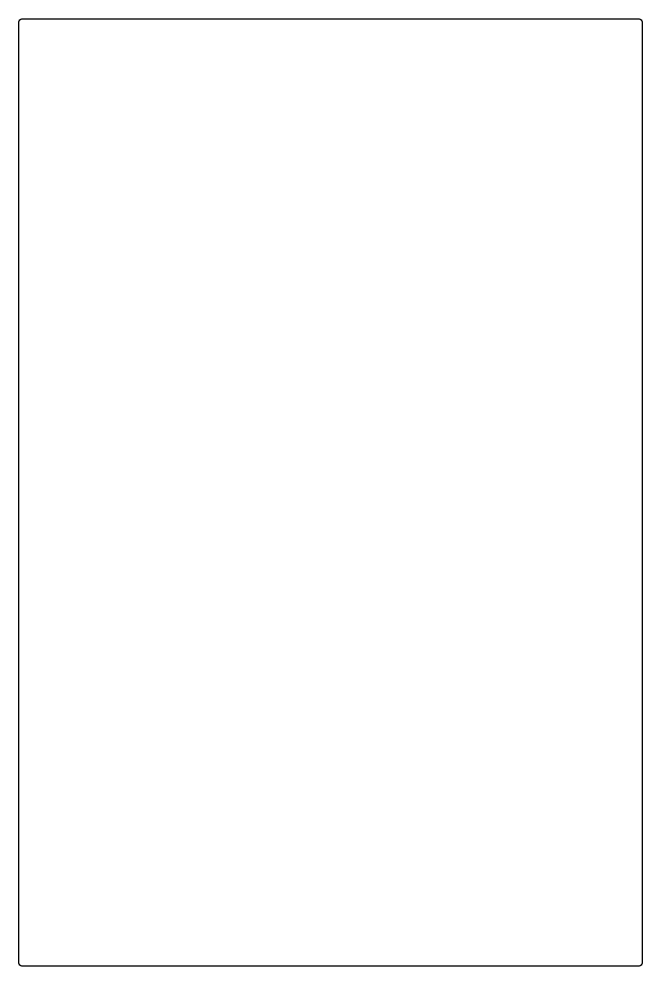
# Model space of a CAD drawing. Header units: millimetres. Extents: x -212 to 212, y 3 to 647.
import ezdxf

# ---------------------------------------------------------------- set-up
doc = ezdxf.new("R2010")
doc.units = ezdxf.units.MM
doc.layers.get('0').update_dxf_attribs({"linetype": 'CONTINUOUS'})

msp = doc.modelspace()

# ---------------------------------------------------------------- linework, layer by layer
msp.add_lwpolyline([(-210, 647), (210, 647, -0.414214), (212, 645), (212, 5, -0.414214), (210, 3), (-210, 3, -0.414214), (-212, 5), (-212, 645, -0.414214)], format="xyb", close=True)

doc.saveas('drawing.dxf')
